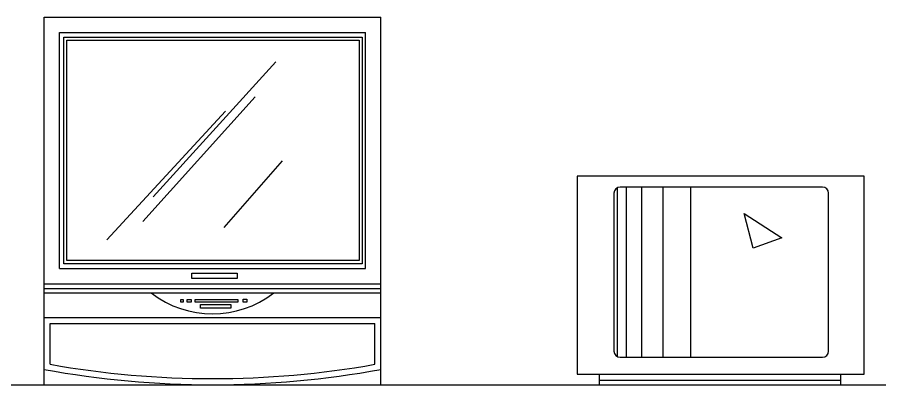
# Model space of a CAD drawing. Header units: inches. Extents: x 11.8 to 54.3, y 10.8 to 35.6.
# Drawn here: x 49.183 to 52.001, y 26.498 to 27.698 of the extents above; entities that cross this region are included whole.
import ezdxf

# ---------------------------------------------------------------- set-up
doc = ezdxf.new("R2010")
doc.units = ezdxf.units.IN
doc.header["$MEASUREMENT"] = 0
for name, color, linetype in [('02', 2, 'Continuous'), ('1', 1, 'Continuous'), ('4', 4, 'Continuous')]:
    doc.layers.add(name, color=color, linetype=linetype)

msp = doc.modelspace()

# ---------------------------------------------------------------- linework, layer by layer
at = {"layer": '02'}
for p, q in [((49.2711, 27.6983), (50.3711, 27.6983)), ((49.2711, 26.4983), (49.2711, 27.6983)), ((50.3711, 26.4983), (50.3711, 27.6983)), ((49.6273, 27.1122), (50.0279, 27.5527)), ((49.5936, 27.0315), (49.9606, 27.4384)), ((49.4758, 26.971), (49.8629, 27.3913)), ((49.8596, 27.0113), (50.0499, 27.2299)), ((51.9499, 27.179), (51.0123, 27.179)), ((51.0123, 27.179), (51.0123, 26.5333)), ((51.9499, 26.5333), (51.9499, 27.179)), ((51.1425, 27.1413), (51.1425, 26.5907)), ((51.8135, 27.144), (51.1525, 27.144)), ((51.1725, 27.144), (51.1725, 26.588)), ((51.2225, 27.144), (51.2225, 26.588)), ((51.2925, 27.144), (51.2925, 26.588)), ((51.3825, 27.144), (51.3825, 26.588)), ((51.1325, 27.124), (51.1325, 26.608)), ((51.8335, 26.608), (51.8335, 27.124)), ((51.5584, 27.0579), (51.6809, 26.9786)), ((51.5869, 26.9441), (51.5584, 27.0579)), ((51.6809, 26.9786), (51.5869, 26.9441)), ((49.2711, 26.8283), (50.3711, 26.8283)), ((49.2711, 26.7983), (50.3711, 26.7983)), ((51.1525, 26.588), (51.8135, 26.588)), ((51.0123, 26.5333), (51.9499, 26.5333)), ((51.0842, 26.5333), (51.0842, 26.4983)), ((51.8729, 26.5333), (51.8729, 26.4983)), ((49.2711, 26.4983), (50.3711, 26.4983)), ((51.0842, 26.5133), (51.8729, 26.5133)), ((51.0842, 26.4983), (51.8729, 26.4983))]:
    msp.add_line(p, q, dxfattribs=at)
msp.add_lwpolyline([(49.3455, 27.6237), (50.3003, 27.6237), (50.3003, 26.9036), (49.3455, 26.9036)], close=True, dxfattribs=at)
for centre, start, end in [((51.1525, 27.124), 90, 180), ((51.8135, 27.124), 0, 90), ((51.1525, 26.608), 180, 270), ((51.8135, 26.608), 270, 0)]:
    msp.add_arc(centre, 0.02, start, end, dxfattribs=at)
at = {"layer": '1'}
for p, q in [((49.3211, 27.6483), (50.3211, 27.6483)), ((49.3211, 26.8783), (49.3211, 27.6483)), ((50.3211, 26.8783), (50.3211, 27.6483)), ((49.3211, 26.8783), (50.3211, 26.8783)), ((33.6152, 26.4983), (53.9414, 26.4983))]:
    msp.add_line(p, q, dxfattribs=at)
at = {"layer": '4'}
for p, q in [((49.2728, 26.8127), (50.3711, 26.8127)), ((49.2711, 26.7183), (50.3711, 26.7183)), ((49.2911, 26.6983), (50.3511, 26.6983)), ((49.2911, 26.5651), (49.2911, 26.6983)), ((50.3511, 26.5651), (50.3511, 26.6983))]:
    msp.add_line(p, q, dxfattribs=at)
for points in [[(49.3355, 27.6337), (50.3103, 27.6337), (50.3103, 26.8936), (49.3355, 26.8936)], [(49.7538, 26.8631), (49.9014, 26.8631), (49.9014, 26.8453), (49.7538, 26.8453)], [(49.717, 26.7771), (49.7249, 26.7771), (49.7249, 26.7685), (49.717, 26.7685)], [(49.7379, 26.7771), (49.7508, 26.7771), (49.7508, 26.7685), (49.7379, 26.7685)], [(49.7645, 26.7771), (49.9033, 26.7771), (49.9033, 26.7677), (49.7645, 26.7677)], [(49.9213, 26.7778), (49.9328, 26.7778), (49.9328, 26.7677), (49.9213, 26.7677)], [(49.7818, 26.7605), (49.881, 26.7605), (49.881, 26.7483), (49.7818, 26.7483)]]:
    msp.add_lwpolyline(points, close=True, dxfattribs=at)
for centre, radius, start, end in [((49.8211, 27.0556), 0.3259, 232.1427, 307.8573), ((49.8211, 29.5483), 3.05, 259.6111, 280.3889), ((49.8211, 29.5483), 3.03, 259.9261, 280.0739)]:
    msp.add_arc(centre, radius, start, end, dxfattribs=at)

doc.saveas('drawing.dxf')
